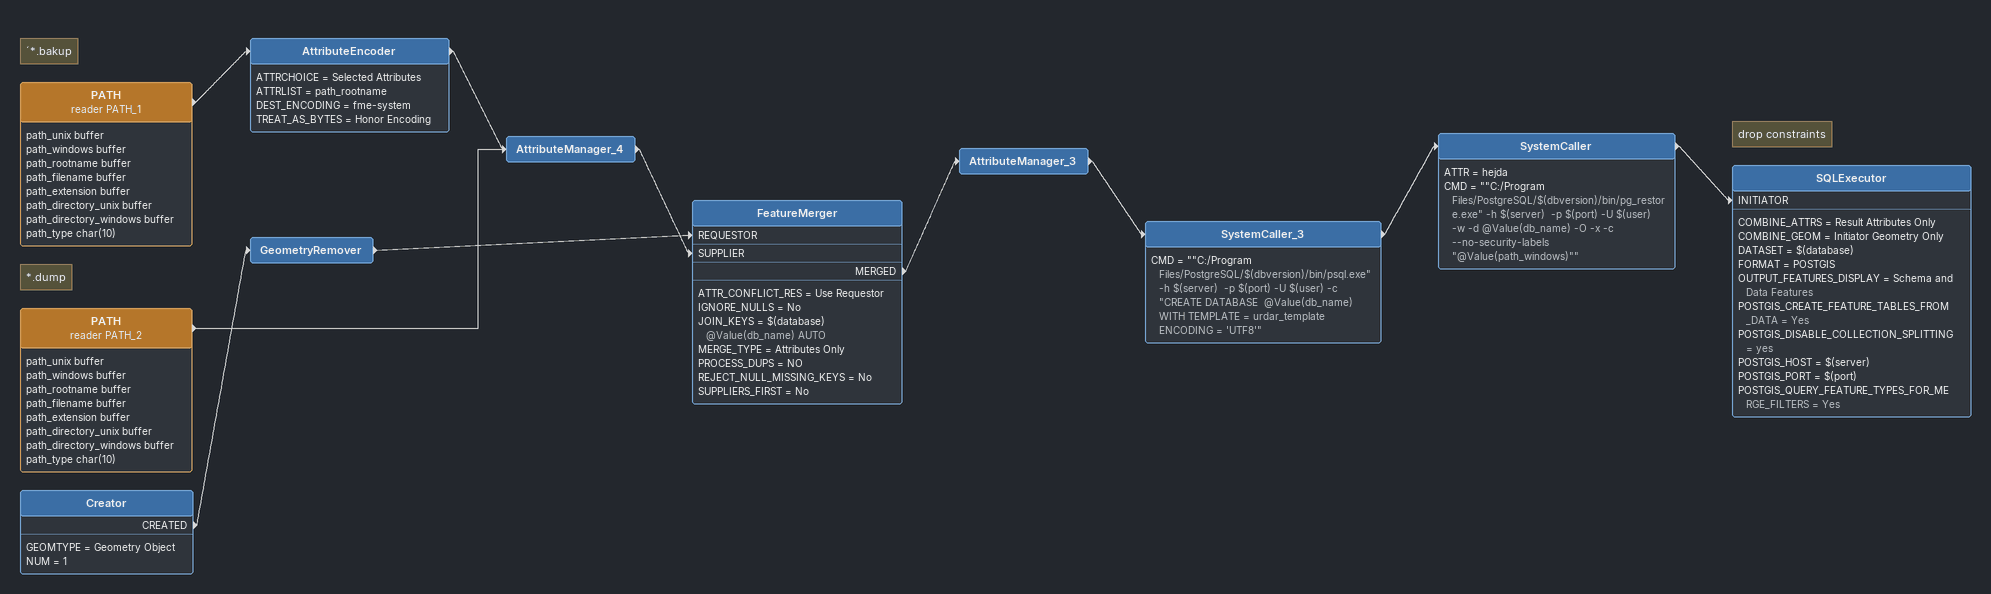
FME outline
Note: ´*.bakup
PATH (reader PATH_1)
    attributes: path_unix buffer, path_windows buffer, path_rootname buffer, path_filename buffer, path_extension buffer, path_directory_unix buffer, path_directory_windows buffer, path_type char(10)
    -> AttributeEncoder
AttributeEncoder
    ATTRCHOICE = Selected Attributes
    ATTRLIST = path_rootname
    DEST_ENCODING = fme-system
    TREAT_AS_BYTES = Honor Encoding
    -> AttributeManager_4
Creator
    GEOMTYPE = Geometry Object
    NUM = 1
    CREATED -> GeometryRemover
GeometryRemover
    -> FeatureMerger [REQUESTOR]
Note: *.dump
PATH (reader PATH_2)
    attributes: path_unix buffer, path_windows buffer, path_rootname buffer, path_filename buffer, path_extension buffer, path_directory_unix buffer, path_directory_windows buffer, path_type char(10)
    -> AttributeManager_4
AttributeManager_4
    -> FeatureMerger [SUPPLIER]
FeatureMerger
    ATTR_CONFLICT_RES = Use Requestor
    IGNORE_NULLS = No
    JOIN_KEYS = $(database) @Value(db_name) AUTO
    MERGE_TYPE = Attributes Only
    PROCESS_DUPS = NO
    REJECT_NULL_MISSING_KEYS = No
    SUPPLIERS_FIRST = No
    MERGED -> AttributeManager_3
AttributeManager_3
    -> SystemCaller_3
SystemCaller_3
    CMD = ""C:/Program Files/PostgreSQL/$(dbversion)/bin/psql.exe" -h $(server)  -p $(port) -U $(user) -c "CREATE DATABASE  @Value(db_name)  WITH TEMPLATE = urdar_template ENCODING = 'UTF8'"
    -> SystemCaller
SystemCaller
    ATTR = hejda
    CMD = ""C:/Program Files/PostgreSQL/$(dbversion)/bin/pg_restore.exe" -h $(server)  -p $(port) -U $(user)  -w -d @Value(db_name) -O -x -c --no-security-labels "@Value(path_windows)""
    -> SQLExecutor [INITIATOR]
Note: drop constraints
SQLExecutor
    COMBINE_ATTRS = Result Attributes Only
    COMBINE_GEOM = Initiator Geometry Only
    DATASET = $(database)
    FORMAT = POSTGIS
    OUTPUT_FEATURES_DISPLAY = Schema and Data Features
    POSTGIS_CREATE_FEATURE_TABLES_FROM_DATA = Yes
    POSTGIS_DISABLE_COLLECTION_SPLITTING = yes
    POSTGIS_HOST = $(server)
    POSTGIS_PORT = $(port)
    POSTGIS_QUERY_FEATURE_TYPES_FOR_MERGE_FILTERS = Yes
